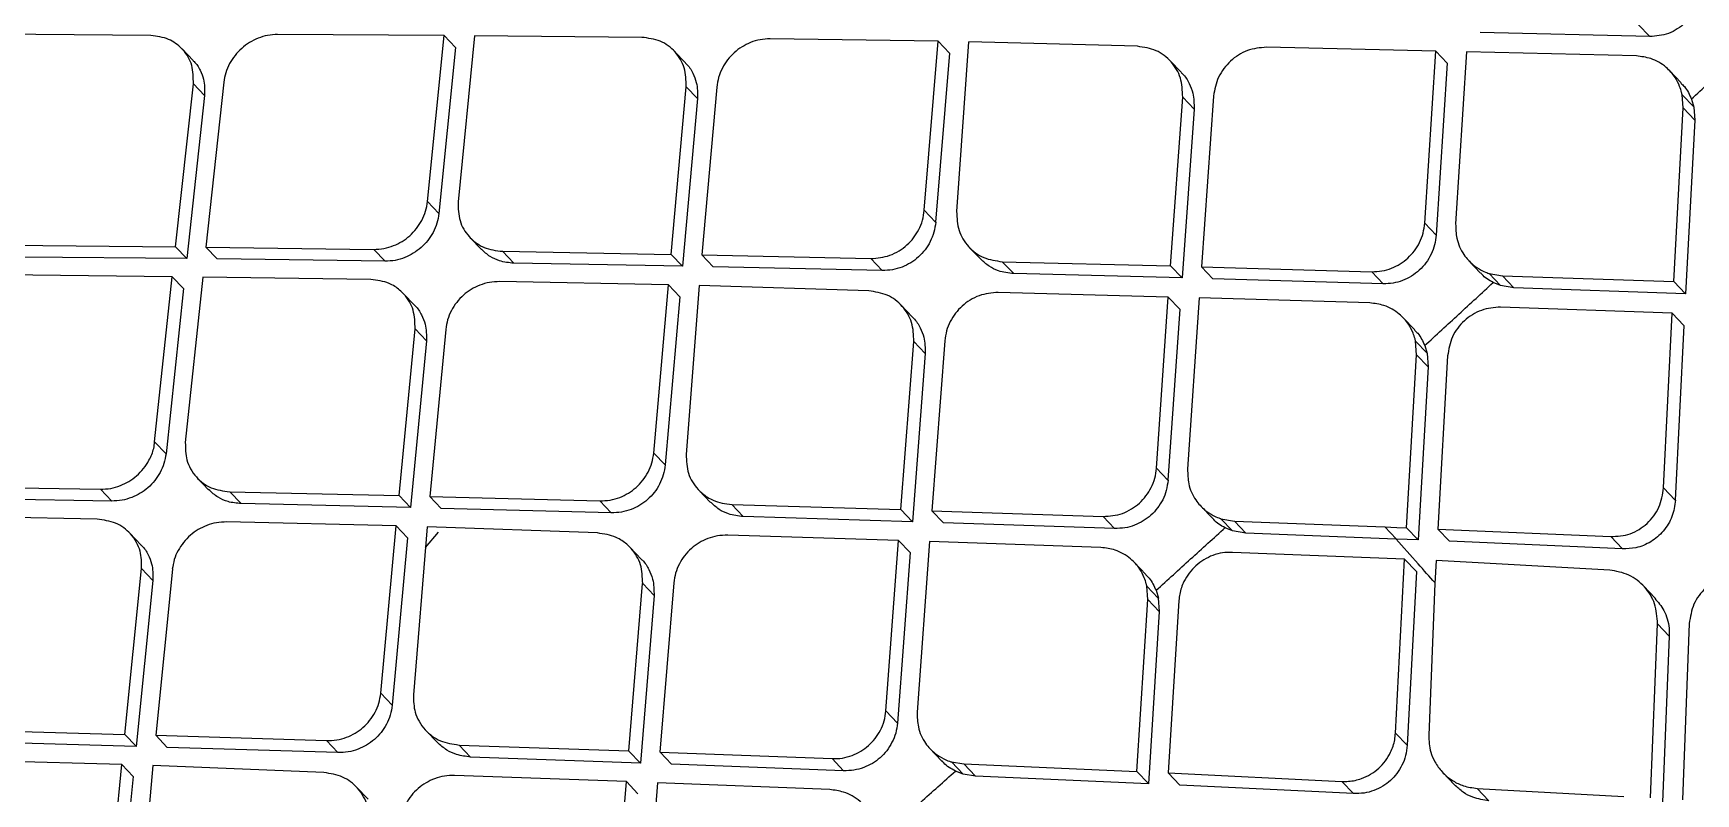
# Model space of a CAD drawing. Extents: x 832 to 912, y 781 to 934.
# Drawn here: x 898.583 to 900.216, y 808.6 to 809.347 of the extents above; entities that cross this region are included whole.
import ezdxf

# ---------------------------------------------------------------- set-up
doc = ezdxf.new("R2010")
doc.units = 0
doc.header["$MEASUREMENT"] = 0
doc.layers.add('1', color=4, linetype='Continuous')

# ---------------------------------------------------------------- blocks, each defined once
blk = doc.blocks.new('2026 SOVEREIGN HL')
at = {"layer": '1', "color": 3, "linetype": 'Continuous', "lineweight": 25}
for p, q in [((66.9692, 12.2501), (66.806, 12.2517)), ((67.2576, 12.2502), (67.0939, 12.2512)), ((67.2412, 12.0872), (67.2576, 12.2502)), ((67.2687, 12.2386), (67.2576, 12.2502)), ((67.2874, 12.25), (67.2711, 12.0868)), ((67.4517, 12.2484), (67.2874, 12.25)), ((68.4417, 12.2491), (68.2751, 12.2531)), ((68.4417, 12.2491), (68.4304, 12.261)), ((67.011, 12.2256), (67, 12.2371)), ((67.2687, 12.2386), (67.2523, 12.0755)), ((67.4946, 12.2233), (67.4834, 12.2349)), ((67.7427, 12.2445), (67.5777, 12.2469)), ((67.7291, 12.0786), (67.7427, 12.2445)), ((67.7539, 12.2328), (67.7403, 12.0668)), ((67.7427, 12.2445), (67.7539, 12.2328)), ((67.7727, 12.2441), (67.7609, 12.0774)), ((67.9386, 12.2396), (67.7728, 12.2441)), ((68.2315, 12.235), (68.0653, 12.2387)), ((68.2207, 12.0661), (68.2315, 12.235)), ((68.2315, 12.235), (68.2428, 12.2232)), ((68.2618, 12.2343), (68.2511, 12.0652)), ((68.4286, 12.2301), (68.2618, 12.2343)), ((67.9817, 12.2138), (67.9704, 12.2256)), ((68.2428, 12.2232), (68.2321, 12.0543)), ((66.9935, 12.0427), (67.0111, 12.2029)), ((67.0111, 12.2029), (67.0221, 12.1913)), ((67.041, 12.2043), (67.0234, 12.0424)), ((67.4804, 12.0353), (67.4953, 12.1999)), ((67.4953, 12.1999), (67.5064, 12.1882)), ((67.5252, 12.1995), (67.5105, 12.0347)), ((68.4727, 12.2038), (68.4613, 12.2157)), ((67.0221, 12.1913), (67.0046, 12.0311)), ((67.5064, 12.1882), (67.4916, 12.0236)), ((67.971, 12.0239), (67.983, 12.1898)), ((67.983, 12.1898), (67.9942, 12.178)), ((68.0133, 12.1908), (68.0013, 12.0231)), ((68.4745, 12.1792), (68.4736, 12.192)), ((68.4736, 12.192), (68.485, 12.1801)), ((68.4827, 12.1877), (68.485, 12.1799)), ((67.9942, 12.178), (67.9823, 12.0121)), ((68.4653, 12.0086), (68.4745, 12.1792)), ((68.4745, 12.1792), (68.4859, 12.1672)), ((68.4859, 12.1672), (68.4768, 11.9966)), ((68.485, 12.1799), (68.4859, 12.1672)), ((67.2412, 12.0872), (67.2523, 12.0755)), ((67.7291, 12.0786), (67.7403, 12.0668)), ((68.2207, 12.0661), (68.232, 12.0543)), ((66.8308, 12.0443), (66.9935, 12.0427)), ((66.9935, 12.0427), (67.0046, 12.0311)), ((67.0234, 12.0424), (67.1883, 12.0402)), ((67.0234, 12.0424), (67.0345, 12.0308)), ((67.1883, 12.0402), (67.1994, 12.0286)), ((67.2828, 12.0519), (67.294, 12.0402)), ((67.3147, 12.0383), (67.4804, 12.0353)), ((67.3259, 12.0266), (67.3147, 12.0383)), ((67.7733, 12.0422), (67.7846, 12.0305)), ((67.0046, 12.0311), (66.8419, 12.0327)), ((67.1994, 12.0286), (67.0345, 12.0308)), ((67.4916, 12.0236), (67.3259, 12.0266)), ((67.4804, 12.0353), (67.4916, 12.0236)), ((67.5105, 12.0347), (67.6767, 12.0312)), ((67.5105, 12.0347), (67.5217, 12.023)), ((67.6879, 12.0194), (67.5217, 12.023)), ((67.6767, 12.0312), (67.6879, 12.0194)), ((67.8057, 12.0281), (67.971, 12.0239)), ((67.8057, 12.0281), (67.817, 12.0164)), ((67.9823, 12.0121), (67.971, 12.0239)), ((68.0013, 12.0231), (68.1687, 12.0183)), ((68.0013, 12.0231), (68.0126, 12.0112)), ((68.2642, 12.0289), (68.2756, 12.017)), ((66.9904, 12.0133), (66.8259, 12.0151)), ((66.9731, 11.8512), (66.9904, 12.0133)), ((66.9904, 12.0133), (67.0015, 12.0017)), ((67.0203, 12.013), (67.0032, 11.8506)), ((67.1853, 12.0106), (67.0203, 12.013)), ((67.4777, 12.0053), (67.3119, 12.0085)), ((67.4633, 11.8402), (67.4777, 12.0053)), ((67.4889, 11.9936), (67.4777, 12.0053)), ((67.5079, 12.0047), (67.4952, 11.8389)), ((67.6745, 11.9994), (67.5079, 12.0047)), ((67.9823, 12.0121), (67.817, 12.0164)), ((68.18, 12.0064), (68.0126, 12.0112)), ((68.1687, 12.0183), (68.18, 12.0064)), ((68.284, 12.0166), (68.2971, 12.0143)), ((68.284, 12.0166), (68.2953, 12.0047)), ((68.2953, 12.0046), (68.288, 12.0077)), ((68.3084, 12.0024), (68.2953, 12.0047)), ((68.2971, 12.0143), (68.4653, 12.0086)), ((68.2971, 12.0143), (68.3084, 12.0024)), ((68.4653, 12.0086), (68.4768, 11.9966)), ((67.0015, 12.0017), (66.9843, 11.8395)), ((67.2283, 11.9854), (67.2172, 11.997)), ((67.4889, 11.9936), (67.4746, 11.8285)), ((67.9688, 11.9934), (67.8018, 11.9979)), ((67.9572, 11.8254), (67.9688, 11.9934)), ((67.9688, 11.9934), (67.9801, 11.9816)), ((67.9992, 11.9926), (67.9878, 11.8243)), ((68.1668, 11.9876), (67.9992, 11.9926)), ((68.4768, 11.9966), (68.3084, 12.0024)), ((67.7177, 11.9736), (67.7064, 11.9853)), ((67.9801, 11.9816), (67.9685, 11.8135)), ((68.2109, 11.9611), (68.1996, 11.973)), ((68.4638, 11.9775), (68.2953, 11.9835)), ((68.4554, 11.806), (68.4638, 11.9775)), ((68.4752, 11.9655), (68.4638, 11.9775)), ((67.2132, 11.7984), (67.2289, 11.9621)), ((67.2289, 11.9621), (67.2401, 11.9505)), ((67.259, 11.9616), (67.2435, 11.7976)), ((68.4752, 11.9655), (68.4669, 11.794)), ((67.2401, 11.9505), (67.2244, 11.7866)), ((67.7061, 11.7846), (67.7189, 11.9497)), ((67.7189, 11.9497), (67.7301, 11.9379)), ((67.7493, 11.9505), (67.7366, 11.7836)), ((68.2127, 11.9366), (68.2117, 11.9501)), ((68.2117, 11.9501), (68.223, 11.9383)), ((68.2207, 11.9458), (68.2231, 11.9381)), ((67.7301, 11.9379), (67.7174, 11.7727)), ((68.2027, 11.7668), (68.2127, 11.9366)), ((68.2127, 11.9366), (68.2241, 11.9247)), ((68.2241, 11.9247), (68.2142, 11.7549)), ((68.2231, 11.9381), (68.2241, 11.9247)), ((68.2432, 11.9356), (68.2335, 11.7656)), ((66.9731, 11.8512), (66.9843, 11.8395)), ((67.4633, 11.8402), (67.4745, 11.8285)), ((67.9572, 11.8254), (67.9685, 11.8135)), ((66.7542, 11.8076), (66.9198, 11.8047)), ((67.0148, 11.8158), (67.026, 11.8042)), ((66.9309, 11.7931), (66.7653, 11.796)), ((66.9198, 11.8047), (66.9309, 11.7931)), ((67.0468, 11.8021), (67.2132, 11.7984)), ((67.058, 11.7905), (67.0468, 11.8021)), ((67.2132, 11.7984), (67.2244, 11.7867)), ((67.2435, 11.7976), (67.2547, 11.7859)), ((67.2435, 11.7976), (67.4104, 11.7933)), ((67.4104, 11.7933), (67.4216, 11.7815)), ((67.5076, 11.8038), (67.5188, 11.7921)), ((68.4554, 11.806), (68.4669, 11.794)), ((66.9167, 11.7752), (66.7509, 11.7784)), ((67.2244, 11.7866), (67.058, 11.7905)), ((67.4216, 11.7815), (67.2547, 11.7859)), ((67.54, 11.7896), (67.7061, 11.7846)), ((67.54, 11.7896), (67.5513, 11.7778)), ((67.7174, 11.7727), (67.5513, 11.7778)), ((67.7174, 11.7728), (67.7061, 11.7846)), ((67.7366, 11.7836), (67.9048, 11.778)), ((67.7366, 11.7836), (67.7479, 11.7718)), ((67.9161, 11.7661), (67.9048, 11.778)), ((68.0008, 11.7881), (68.0121, 11.7762)), ((68.0205, 11.7757), (68.0337, 11.7734)), ((68.0319, 11.7638), (68.0205, 11.7757)), ((66.9597, 11.7499), (66.9486, 11.7616)), ((67.2104, 11.7686), (67.0438, 11.7725)), ((67.1952, 11.6043), (67.2104, 11.7686)), ((67.2104, 11.7686), (67.2216, 11.7568)), ((67.2407, 11.7678), (67.2273, 11.6028)), ((67.2391, 11.7476), (67.2518, 11.7625)), ((67.4081, 11.7617), (67.2407, 11.7678)), ((67.7038, 11.7542), (67.536, 11.7595)), ((67.9161, 11.7661), (67.7479, 11.7718)), ((68.0319, 11.7638), (68.0247, 11.7668)), ((68.0451, 11.7615), (68.0319, 11.7638)), ((68.0337, 11.7734), (68.0451, 11.7615)), ((68.0337, 11.7734), (68.1814, 11.7677)), ((68.1925, 11.7557), (68.0451, 11.7615)), ((68.1814, 11.7677), (68.1928, 11.7558)), ((68.2027, 11.7668), (68.2142, 11.7549)), ((68.2335, 11.7656), (68.4034, 11.7581)), ((68.2335, 11.7656), (68.245, 11.7536)), ((67.2216, 11.7568), (67.2064, 11.5925)), ((67.4514, 11.7357), (67.4401, 11.7475)), ((67.6914, 11.587), (67.7038, 11.7542)), ((67.7151, 11.7424), (67.7027, 11.5751)), ((67.7038, 11.7542), (67.7151, 11.7424)), ((67.7343, 11.7532), (67.7221, 11.5858)), ((67.9027, 11.7474), (67.7343, 11.7532)), ((68.201, 11.7359), (68.0318, 11.7427)), ((68.2142, 11.7549), (68.1927, 11.7557)), ((68.4149, 11.7461), (68.245, 11.7536)), ((68.4034, 11.7581), (68.4149, 11.7461)), ((66.9437, 11.5639), (66.9602, 11.7268)), ((66.9602, 11.7268), (66.9714, 11.7151)), ((66.9905, 11.7261), (66.9741, 11.563)), ((67.9469, 11.7209), (67.9356, 11.7328)), ((68.1919, 11.5652), (68.201, 11.7359)), ((68.201, 11.7359), (68.2125, 11.7239)), ((68.2318, 11.7346), (68.2308, 11.712)), ((68.4024, 11.7253), (68.2318, 11.7346)), ((66.9714, 11.7151), (66.9549, 11.5521)), ((67.4389, 11.5477), (67.4524, 11.712)), ((67.4525, 11.712), (67.4637, 11.7002)), ((67.483, 11.7126), (67.4695, 11.5465)), ((67.9486, 11.6965), (67.9477, 11.7096)), ((67.9477, 11.7096), (67.959, 11.6977)), ((68.2125, 11.7239), (68.2034, 11.5532)), ((68.2308, 11.712), (68.2246, 11.5631)), ((68.447, 11.6978), (68.4355, 11.7099)), ((67.4637, 11.7002), (67.4502, 11.5358)), ((67.9378, 11.5275), (67.9486, 11.6965)), ((67.9486, 11.6965), (67.96, 11.6846)), ((67.9568, 11.7054), (67.9591, 11.6977)), ((67.959, 11.6977), (67.96, 11.6846)), ((67.9793, 11.6953), (67.9688, 11.5261)), ((67.96, 11.6846), (67.9493, 11.5155)), ((68.4425, 11.5015), (68.4495, 11.6726)), ((68.4495, 11.6726), (68.461, 11.6605)), ((68.4806, 11.6727), (68.4738, 11.4996)), ((68.461, 11.6605), (68.4541, 11.4893)), ((67.1952, 11.6043), (67.2064, 11.5925)), ((67.6914, 11.587), (67.7027, 11.5751)), ((66.7766, 11.5684), (66.9437, 11.5639)), ((66.9437, 11.5639), (66.9549, 11.5522)), ((66.9741, 11.563), (67.1418, 11.5578)), ((66.9741, 11.563), (66.9853, 11.5512)), ((67.2395, 11.5678), (67.2508, 11.556)), ((68.1919, 11.5652), (68.2034, 11.5532)), ((66.9549, 11.5521), (66.7877, 11.5568)), ((67.1531, 11.5461), (66.9853, 11.5512)), ((67.1418, 11.5578), (67.153, 11.5461)), ((67.2721, 11.5535), (67.4389, 11.5477)), ((67.2721, 11.5535), (67.2833, 11.5417)), ((67.4389, 11.5476), (67.4502, 11.5358)), ((67.4696, 11.5465), (67.4808, 11.5347)), ((67.4696, 11.5465), (67.6385, 11.5401)), ((67.735, 11.5497), (67.7464, 11.5377)), ((66.9408, 11.5342), (66.7734, 11.539)), ((66.9248, 11.3708), (66.9408, 11.5342)), ((66.9408, 11.5342), (66.952, 11.5225)), ((66.9712, 11.5333), (66.957, 11.3691)), ((67.1394, 11.5264), (66.9712, 11.5333)), ((67.4502, 11.5358), (67.2833, 11.5417)), ((67.6498, 11.5282), (67.4808, 11.5347)), ((67.6385, 11.5401), (67.6498, 11.5282)), ((67.7559, 11.5369), (67.7681, 11.5349)), ((67.7559, 11.5369), (67.7672, 11.525)), ((67.7681, 11.5349), (67.9379, 11.5275)), ((67.7681, 11.5349), (67.7794, 11.523)), ((66.952, 11.5225), (66.936, 11.359)), ((67.4365, 11.5175), (67.2678, 11.5236)), ((67.4233, 11.351), (67.4365, 11.5175)), ((67.4365, 11.5175), (67.4478, 11.5056)), ((67.4671, 11.5163), (67.4542, 11.3497)), ((67.6363, 11.5097), (67.4671, 11.5163)), ((67.7672, 11.525), (67.7598, 11.5279)), ((67.7794, 11.523), (67.7672, 11.525)), ((67.9493, 11.5155), (67.7794, 11.523)), ((67.9378, 11.5275), (67.9493, 11.5156)), ((67.9688, 11.5261), (68.1394, 11.5178)), ((67.9688, 11.5261), (67.9802, 11.5141)), ((68.1509, 11.5058), (67.9802, 11.5141)), ((68.1509, 11.5058), (68.1394, 11.5178)), ((68.2384, 11.5265), (68.25, 11.5144)), ((67.1827, 11.5003), (67.1715, 11.5121)), ((68.2722, 11.5109), (68.2837, 11.4988)), ((68.2722, 11.5109), (68.4164, 11.5029))]:
    blk.add_line(p, q, dxfattribs=at)
at = {"layer": '1', "color": 3, "linetype": 'Continuous', "lineweight": 25, "flags": 128}
blk.add_lwpolyline([(68.1814, 11.7677), (68.1934, 11.7672), (68.2027, 11.7668)], dxfattribs=at)
at = {"layer": '1', "color": 3, "linetype": 'Continuous', "lineweight": 25}
for points, knots in [([(59.6972, 11.8096), (59.659, 11.874), (59.5847, 11.9995), (59.4664, 12.1968), (59.3447, 12.3975), (59.2169, 12.6053), (59.0824, 12.8201), (58.9652, 13.0043), (58.8705, 13.1519), (58.7998, 13.2615), (58.7407, 13.3529), (58.6923, 13.4279), (58.658, 13.4812), (58.625, 13.5325), (58.5908, 13.5859), (58.5504, 13.6491), (58.5075, 13.7169), (58.4666, 13.7822), (58.426, 13.8478), (58.3844, 13.9164), (58.3416, 13.9883), (58.3035, 14.0541), (58.2697, 14.1138), (58.2349, 14.1774), (58.1989, 14.2464), (58.1602, 14.3256), (58.1227, 14.4081), (58.0877, 14.494), (58.0522, 14.5935), (58.019, 14.7094), (57.9927, 14.8485), (57.9811, 15.0002), (57.9896, 15.1638), (58.0203, 15.3369), (58.0765, 15.5181), (58.1576, 15.7049), (58.2541, 15.8811), (58.3581, 16.0431), (58.4611, 16.1882), (58.5685, 16.3279), (58.6769, 16.4609), (58.858, 16.6733), (59.1157, 16.9561), (59.447, 17.3049), (59.7682, 17.6376), (60.083, 17.9601), (60.3956, 18.2778), (60.755, 18.6402), (61.1619, 19.0473), (61.6114, 19.493), (62.0521, 19.9256), (62.3975, 20.2611), (62.6524, 20.5062), (62.8191, 20.6655), (62.985, 20.8226), (63.1495, 20.9762), (63.3078, 21.1217), (63.4585, 21.2564), (63.6059, 21.3837), (63.7601, 21.5114), (63.9295, 21.6426), (64.1118, 21.7707), (64.2919, 21.8812), (64.4637, 21.9692), (64.6072, 22.0291), (64.7328, 22.0696), (64.839, 22.0959), (64.957, 22.116), (65.0871, 22.1257), (65.2235, 22.1209), (65.3509, 22.1032), (65.471, 22.0757), (65.5879, 22.0398), (65.7011, 21.9965), (65.8103, 21.9479), (65.9152, 21.8968), (66.016, 21.8439), (66.1148, 21.7889), (66.2128, 21.7319), (66.3118, 21.6723), (66.4144, 21.6092), (66.5231, 21.5409), (66.6294, 21.4732), (66.7319, 21.4073), (66.8298, 21.344), (66.9424, 21.2708), (67.0636, 21.192), (67.1939, 21.1077), (67.3227, 21.0253), (67.4078, 20.9715), (67.4507, 20.9445)], [0, 0, 0, 0, 0.027301, 0.053121, 0.078194, 0.103378, 0.128253, 0.15259, 0.164549, 0.175804, 0.187213, 0.19287, 0.198697, 0.203314, 0.20821, 0.214519, 0.221846, 0.227826, 0.233127, 0.240318, 0.246837, 0.252707, 0.257948, 0.26258, 0.269212, 0.275503, 0.282195, 0.289138, 0.295571, 0.304703, 0.314219, 0.324025, 0.333938, 0.34391, 0.353958, 0.36415, 0.374482, 0.382686, 0.390778, 0.398559, 0.40615, 0.413378, 0.435014, 0.455518, 0.475001, 0.494018, 0.51285, 0.531597, 0.55875, 0.585774, 0.611811, 0.637107, 0.647001, 0.656901, 0.666552, 0.67625, 0.685784, 0.694239, 0.702403, 0.711142, 0.720502, 0.73086, 0.741309, 0.749946, 0.758844, 0.764824, 0.770839, 0.776825, 0.7853, 0.794212, 0.802559, 0.810658, 0.819347, 0.828207, 0.836704, 0.845565, 0.854235, 0.862519, 0.871572, 0.880723, 0.88994, 0.900577, 0.912161, 0.921393, 0.931563, 0.942271, 0.95674, 0.970472, 0.985143, 1, 1, 1, 1]), ([(60.2822, 11.5275), (60.2534, 11.5736), (60.1981, 11.6621), (60.1128, 11.7968), (60.0317, 11.9243), (59.9635, 12.0307), (59.906, 12.1204), (59.8693, 12.1777), (59.8427, 12.2191), (59.828, 12.2418), (59.813, 12.2651), (59.7976, 12.2891), (59.7817, 12.3138), (59.7545, 12.356), (59.7181, 12.4126), (59.6745, 12.4802), (59.6371, 12.5381), (59.6064, 12.5858), (59.5812, 12.6248), (59.553, 12.6684), (59.5197, 12.72), (59.4807, 12.7805), (59.4433, 12.8384), (59.4077, 12.8936), (59.3703, 12.9516), (59.3297, 13.0146), (59.286, 13.0824), (59.2511, 13.1366), (59.2257, 13.1762), (59.2086, 13.2027), (59.1908, 13.2305), (59.1721, 13.2596), (59.1534, 13.2889), (59.1308, 13.3241), (59.1029, 13.3679), (59.0673, 13.4239), (59.0264, 13.4888), (58.98, 13.563), (58.932, 13.6406), (58.8888, 13.7117), (58.8521, 13.7731), (58.8232, 13.8221), (58.7935, 13.8732), (58.7606, 13.9311), (58.7261, 13.9933), (58.6891, 14.0624), (58.6528, 14.1334), (58.613, 14.2169), (58.5756, 14.3029), (58.5419, 14.3902), (58.5135, 14.4768), (58.4895, 14.5673), (58.4706, 14.6664), (58.4596, 14.7757), (58.4592, 14.8893), (58.4693, 15.0006), (58.488, 15.1079), (58.5139, 15.2137), (58.5473, 15.3209), (58.5892, 15.4317), (58.6384, 15.5444), (58.6917, 15.6526), (58.747, 15.7549), (58.8016, 15.8493), (58.8608, 15.9456), (58.9237, 16.0423), (58.9948, 16.1467), (59.0628, 16.242), (59.1331, 16.3373), (59.2059, 16.4331), (59.2967, 16.5491), (59.3964, 16.6729), (59.4963, 16.794), (59.5922, 16.9081), (59.6906, 17.0233), (59.8192, 17.1719), (59.9714, 17.3446), (60.1451, 17.5382), (60.3676, 17.7818), (60.6505, 18.0844), (60.9907, 18.4381), (61.3079, 18.7587), (61.5992, 19.046), (61.8645, 19.3022), (62.1341, 19.5569), (62.4085, 19.8105), (62.6456, 20.0246), (62.8371, 20.1941), (62.9882, 20.326), (63.1429, 20.4588), (63.2699, 20.5658), (63.3597, 20.6401), (63.4137, 20.6843), (63.4613, 20.7229), (63.5044, 20.7576), (63.5403, 20.7862), (63.5765, 20.8148), (63.6126, 20.8432), (63.6529, 20.8745), (63.6975, 20.9088), (63.7463, 20.9459), (63.8129, 20.9958), (63.9062, 21.0639), (64.0165, 21.1411), (64.1345, 21.2195), (64.2454, 21.2889), (64.3588, 21.355), (64.4896, 21.4254), (64.6404, 21.4972), (64.7801, 21.5514), (64.8884, 21.5857), (64.9667, 21.6066), (65.0451, 21.6236), (65.1468, 21.6401), (65.2696, 21.6489), (65.4079, 21.6425), (65.5342, 21.6221), (65.6419, 21.594), (65.735, 21.5631), (65.817, 21.5313), (65.8782, 21.5047), (65.9178, 21.4865), (65.9395, 21.4763), (65.9614, 21.4658), (65.9836, 21.4549), (66.0061, 21.4436), (66.0288, 21.432), (66.0517, 21.4201), (66.0744, 21.4081), (66.1263, 21.3803), (66.2137, 21.3316), (66.3258, 21.2662), (66.423, 21.2074), (66.5197, 21.1476), (66.6203, 21.0843), (66.7269, 21.016), (66.8232, 20.954), (66.9191, 20.892), (67.022, 20.8252), (67.1256, 20.7578), (67.2384, 20.6843), (67.3211, 20.6304), (67.3781, 20.5932), (67.3971, 20.5808), (67.4163, 20.5683), (67.4357, 20.5556), (67.4554, 20.5428), (67.479, 20.5274), (67.51, 20.5071), (67.552, 20.4798), (67.6045, 20.4455), (67.6673, 20.4046), (67.7366, 20.3595), (67.8045, 20.3152), (67.8813, 20.2653), (67.9624, 20.2126), (68.0492, 20.1564), (68.1396, 20.0978), (68.2398, 20.0331), (68.3535, 19.96), (68.4724, 19.884), (68.5504, 19.8347), (68.5908, 19.8092)], [0, 0, 0, 0, 0.017972, 0.034499, 0.049575, 0.06319, 0.070996, 0.079624, 0.082019, 0.084471, 0.086979, 0.089543, 0.092164, 0.094841, 0.102955, 0.109932, 0.115772, 0.120716, 0.124387, 0.127538, 0.133778, 0.139714, 0.145344, 0.150669, 0.155689, 0.162001, 0.16859, 0.17481, 0.177146, 0.179591, 0.182145, 0.184806, 0.187576, 0.190153, 0.194417, 0.199436, 0.205212, 0.211744, 0.219033, 0.225469, 0.230066, 0.23466, 0.237846, 0.242849, 0.248995, 0.253037, 0.259479, 0.265792, 0.272345, 0.278856, 0.284859, 0.290589, 0.297246, 0.304138, 0.310732, 0.317019, 0.32249, 0.327618, 0.333058, 0.338198, 0.343467, 0.348861, 0.353175, 0.357536, 0.361802, 0.366387, 0.370823, 0.376203, 0.379608, 0.384116, 0.389631, 0.395968, 0.401699, 0.406932, 0.412347, 0.418331, 0.42846, 0.437511, 0.446713, 0.464408, 0.482566, 0.500008, 0.513359, 0.526975, 0.54006, 0.553658, 0.567627, 0.574883, 0.58159, 0.589561, 0.597226, 0.599827, 0.602393, 0.604924, 0.606589, 0.608507, 0.610009, 0.611705, 0.613595, 0.61568, 0.617957, 0.620428, 0.624993, 0.630932, 0.635664, 0.64122, 0.646118, 0.651188, 0.659172, 0.666996, 0.671004, 0.674999, 0.678716, 0.683038, 0.691089, 0.699127, 0.707662, 0.71519, 0.720935, 0.727322, 0.73309, 0.734714, 0.736379, 0.738075, 0.739801, 0.741557, 0.743344, 0.745161, 0.747008, 0.748766, 0.757622, 0.768385, 0.776841, 0.782481, 0.793472, 0.803343, 0.811058, 0.819636, 0.829702, 0.839768, 0.848941, 0.862063, 0.863906, 0.865778, 0.867678, 0.869607, 0.871565, 0.873552, 0.876686, 0.880926, 0.886273, 0.892726, 0.900286, 0.907939, 0.914262, 0.924949, 0.934463, 0.943201, 0.955746, 0.969398, 0.98415, 1, 1, 1, 1]), ([(60.4182, 11.6464), (60.4164, 11.6492), (60.4095, 11.6601), (60.3941, 11.6839), (60.3609, 11.7354), (60.3089, 11.8152), (60.2476, 11.908), (60.1883, 11.997), (60.1342, 12.0778), (60.0755, 12.1651), (60.0148, 12.2548), (59.9554, 12.3426), (59.9086, 12.4116), (59.8677, 12.4721), (59.8322, 12.5246), (59.7937, 12.5817), (59.7593, 12.6328), (59.7291, 12.6778), (59.7032, 12.7165), (59.6795, 12.7521), (59.653, 12.7919), (59.6222, 12.8383), (59.5879, 12.8903), (59.5536, 12.9427), (59.4975, 13.0287), (59.4196, 13.1497), (59.3273, 13.2965), (59.2291, 13.4562), (59.1308, 13.6214), (59.0261, 13.8068), (58.9321, 13.985), (58.8612, 14.1303), (58.8134, 14.2396), (58.7838, 14.3127), (58.7627, 14.3698), (58.7485, 14.411), (58.739, 14.4399), (58.7288, 14.4725), (58.7192, 14.5057), (58.7111, 14.5359), (58.7049, 14.5612), (58.7008, 14.5785), (58.6973, 14.5946), (58.6928, 14.6157), (58.6838, 14.6636), (58.6734, 14.7377), (58.668, 14.8269), (58.6695, 14.9136), (58.6763, 14.9938), (58.6873, 15.0639), (58.6993, 15.1207), (58.7091, 15.1614), (58.7197, 15.2003), (58.7314, 15.2392), (58.7445, 15.2793), (58.7593, 15.3208), (58.7727, 15.3555), (58.7854, 15.387), (58.8002, 15.4218), (58.8218, 15.47), (58.8479, 15.5239), (58.8743, 15.5753), (58.8983, 15.6199), (58.9271, 15.6716), (58.9682, 15.7417), (59.0211, 15.8267), (59.083, 15.9206), (59.1457, 16.0114), (59.2113, 16.1024), (59.2751, 16.1881), (59.3491, 16.2848), (59.4399, 16.4002), (59.5345, 16.5172), (59.6307, 16.6335), (59.7305, 16.7521), (59.8324, 16.8711), (59.9388, 16.9937), (60.0509, 17.1215), (60.1955, 17.284), (60.3454, 17.4498), (60.5366, 17.6584), (60.764, 17.902), (61.0311, 18.1812), (61.218, 18.3723), (61.3188, 18.4742), (61.3461, 18.5017), (61.3733, 18.5291), (61.4005, 18.5564), (61.4275, 18.5835), (61.4545, 18.6105), (61.5295, 18.6853), (61.6429, 18.7976), (61.7853, 18.9368), (61.8979, 19.0458), (61.9776, 19.1223), (62.028, 19.1705), (62.0594, 19.2003), (62.0972, 19.2362), (62.1612, 19.2969), (62.2592, 19.3891), (62.366, 19.4887), (62.4662, 19.5812), (62.5497, 19.6578), (62.6257, 19.7271), (62.6993, 19.7937), (62.8125, 19.8955), (62.9623, 20.0285), (63.1457, 20.1886), (63.3222, 20.3401), (63.4933, 20.4837), (63.671, 20.629), (63.7993, 20.7304), (63.8838, 20.795), (63.9129, 20.8171), (63.9434, 20.84), (63.9752, 20.8636), (64.0169, 20.8943), (64.0632, 20.9277), (64.1087, 20.9599), (64.1431, 20.9839), (64.1787, 21.0083), (64.2204, 21.0364), (64.2695, 21.0687), (64.3186, 21.1), (64.3677, 21.1304), (64.4167, 21.1597), (64.4682, 21.1893), (64.5342, 21.2256), (64.608, 21.2635), (64.6875, 21.3006), (64.7535, 21.3285), (64.8121, 21.3508), (64.8658, 21.3694), (64.9172, 21.3851), (64.966, 21.3982), (65.0087, 21.4083), (65.0489, 21.4165), (65.0937, 21.4242), (65.1398, 21.4304), (65.1879, 21.4348), (65.2331, 21.4371), (65.2762, 21.4376), (65.3172, 21.4365), (65.3645, 21.4337), (65.4155, 21.4285), (65.4705, 21.4202), (65.5091, 21.4128), (65.539, 21.4063), (65.5692, 21.3994), (65.6157, 21.3873), (65.6706, 21.3709), (65.726, 21.3525), (65.7736, 21.3353), (65.8161, 21.3189), (65.8522, 21.3044), (65.8844, 21.2909), (65.9129, 21.2786), (65.9378, 21.2676), (65.9543, 21.2601), (65.9709, 21.2525), (66.0265, 21.2267), (66.1258, 21.1777), (66.249, 21.1128), (66.3683, 21.047), (66.4794, 20.9835), (66.5882, 20.9192), (66.6912, 20.8567), (66.7794, 20.8021), (66.8572, 20.7532), (66.9215, 20.7124), (66.9879, 20.6698), (67.0599, 20.6231), (67.1239, 20.5813), (67.1766, 20.5466), (67.2137, 20.522), (67.2474, 20.4996), (67.2779, 20.4793), (67.3051, 20.4611), (67.3291, 20.445), (67.348, 20.4323), (67.3656, 20.4205), (67.3886, 20.405), (67.4244, 20.3808), (67.4745, 20.3469), (67.5371, 20.3044), (67.604, 20.2588), (67.6621, 20.2191), (67.7062, 20.1889), (67.7412, 20.165), (67.7768, 20.1406), (67.8154, 20.1142), (67.8569, 20.0859), (67.9012, 20.0556), (67.947, 20.0243), (67.993, 19.9929), (68.0381, 19.9623), (68.0823, 19.9324), (68.1254, 19.9032), (68.1676, 19.8747), (68.2137, 19.8438), (68.2695, 19.8065), (68.3306, 19.7659), (68.3885, 19.7278), (68.4341, 19.698), (68.4602, 19.681), (68.4714, 19.6738)], [0, 0, 0, 0, 0.001104, 0.004334, 0.009452, 0.021283, 0.034948, 0.04399, 0.053559, 0.063656, 0.074351, 0.084158, 0.092992, 0.097067, 0.103823, 0.109893, 0.115275, 0.119969, 0.123976, 0.127297, 0.130972, 0.136221, 0.141469, 0.146716, 0.151963, 0.167099, 0.18221, 0.194073, 0.212028, 0.227648, 0.243582, 0.258158, 0.264064, 0.270062, 0.275458, 0.277255, 0.279419, 0.281949, 0.284513, 0.286691, 0.288484, 0.289893, 0.290355, 0.291848, 0.294297, 0.300171, 0.306592, 0.311145, 0.315784, 0.320454, 0.322803, 0.32496, 0.326929, 0.328894, 0.33099, 0.333082, 0.335172, 0.336205, 0.337765, 0.340333, 0.343295, 0.345648, 0.3478, 0.349751, 0.353108, 0.357916, 0.36198, 0.366657, 0.371035, 0.375197, 0.379142, 0.385198, 0.392169, 0.396446, 0.402495, 0.409883, 0.414309, 0.42097, 0.429196, 0.438991, 0.446291, 0.461212, 0.476637, 0.489885, 0.491347, 0.492803, 0.494253, 0.495699, 0.497139, 0.498574, 0.500003, 0.509077, 0.516559, 0.522451, 0.526755, 0.529023, 0.530314, 0.531642, 0.534905, 0.540273, 0.546825, 0.55141, 0.555681, 0.559639, 0.563052, 0.566913, 0.576885, 0.585774, 0.594565, 0.60338, 0.611293, 0.620887, 0.622241, 0.623657, 0.625137, 0.626679, 0.628283, 0.631197, 0.633393, 0.634874, 0.636168, 0.638527, 0.640885, 0.643239, 0.645591, 0.64794, 0.650286, 0.653007, 0.657465, 0.66098, 0.664643, 0.667213, 0.669761, 0.672796, 0.675143, 0.677409, 0.679594, 0.681653, 0.684768, 0.687344, 0.68993, 0.69273, 0.695122, 0.6975, 0.70165, 0.705003, 0.708506, 0.709563, 0.711249, 0.714863, 0.719531, 0.723351, 0.727334, 0.730442, 0.733278, 0.735842, 0.738132, 0.740147, 0.741886, 0.742161, 0.744227, 0.755572, 0.767132, 0.776013, 0.787022, 0.796936, 0.805751, 0.815616, 0.821764, 0.827928, 0.834109, 0.841056, 0.849038, 0.853076, 0.856798, 0.860203, 0.863291, 0.866062, 0.868516, 0.870654, 0.871891, 0.873927, 0.877792, 0.883023, 0.889622, 0.89759, 0.904425, 0.908448, 0.91202, 0.915953, 0.920247, 0.924904, 0.929921, 0.935301, 0.94063, 0.945903, 0.951118, 0.956274, 0.961373, 0.966414, 0.973172, 0.982115, 0.989566, 0.995527, 1, 1, 1, 1]), ([(69.641, 17.6616), (69.4833, 17.5178), (69.1657, 17.2279), (68.7018, 16.8035), (68.2618, 16.4006), (67.8608, 16.0334), (67.4617, 15.6678), (67.0552, 15.2956), (66.6322, 14.9086), (66.2807, 14.5874), (65.9979, 14.3293), (65.7814, 14.1317), (65.5638, 13.9332), (65.334, 13.7237), (65.0805, 13.4927), (64.7963, 13.2339), (64.4693, 12.9363), (64.0973, 12.5978), (63.6781, 12.2164), (63.2219, 11.801), (62.7439, 11.3655), (62.4182, 11.0681), (62.2568, 10.9207)], [0, 0, 0, 0, 0.064054, 0.129032, 0.188708, 0.243101, 0.2922, 0.351151, 0.408466, 0.464244, 0.494021, 0.523341, 0.552204, 0.582375, 0.616658, 0.65509, 0.697674, 0.749316, 0.805991, 0.867686, 0.93442, 1, 1, 1, 1]), ([(70.7398, 13.4234), (70.5992, 13.2137), (70.3179, 12.7942), (69.8467, 12.2), (69.3413, 11.6351), (68.7988, 11.1052), (68.2213, 10.6135), (67.6123, 10.1617), (66.9773, 9.7465), (66.5338, 9.504), (66.312, 9.3828)], [0, 0, 0, 0, 0.1250008, 0.2500011, 0.3750032, 0.4999972, 0.6249912, 0.7499939, 0.8749964, 1, 1, 1, 1]), ([(71.4977, 13.2304), (71.3728, 13.0345), (71.1231, 12.6428), (70.7096, 12.0815), (70.2695, 11.5426), (69.8013, 11.0304), (69.3045, 10.5492), (68.7798, 10.0988), (68.2276, 9.679), (67.6507, 9.2899), (67.0541, 8.9285), (66.6412, 8.7147), (66.4347, 8.6078)], [0, 0, 0, 0, 0.100345, 0.20059, 0.300906, 0.400756, 0.500092, 0.599382, 0.699069, 0.799349, 0.899659, 1, 1, 1, 1]), ([(71.5122, 13.221), (71.5035, 13.2073), (71.4807, 13.1713), (71.4393, 13.1058), (71.3912, 13.0297), (71.3437, 12.9553), (71.3026, 12.892), (71.2631, 12.8324), (71.2227, 12.7724), (71.149, 12.6639), (71.042, 12.5107), (70.8633, 12.2638), (70.6395, 11.9711), (70.3496, 11.6171), (70.0306, 11.2549), (69.6793, 10.8891), (69.2812, 10.5095), (68.8279, 10.119), (68.3151, 9.7236), (67.8394, 9.3953), (67.4115, 9.1254), (67.1357, 8.9636), (66.9539, 8.8617), (66.8689, 8.8148), (66.7831, 8.7684), (66.6996, 8.724), (66.6137, 8.679), (66.5288, 8.636), (66.4699, 8.6061), (66.4426, 8.5923)], [0, 0, 0, 0, 0.007015, 0.018363, 0.033423, 0.04585, 0.056436, 0.065972, 0.076734, 0.087612, 0.122549, 0.157338, 0.219068, 0.281467, 0.354683, 0.427219, 0.500115, 0.591822, 0.685047, 0.779145, 0.840884, 0.903128, 0.916964, 0.930722, 0.945004, 0.958992, 0.971501, 0.986828, 1, 1, 1, 1]), ([(72.0759, 13.081), (71.9407, 12.8673), (71.6702, 12.4398), (71.2248, 11.8251), (70.749, 11.236), (70.2414, 10.6776), (69.7037, 10.1509), (69.1327, 9.6593), (68.5309, 9.2014), (67.9016, 8.7782), (67.2507, 8.3863), (66.8005, 8.1549), (66.5754, 8.0391)], [0, 0, 0, 0, 0.100262, 0.200594, 0.300842, 0.400493, 0.499762, 0.599107, 0.699009, 0.799378, 0.89967, 1, 1, 1, 1]), ([(72.6989, 12.8401), (72.5434, 12.6155), (72.2326, 12.1668), (71.7256, 11.524), (71.1904, 10.905), (70.6253, 10.3123), (70.0659, 9.7781), (69.5193, 9.2983), (68.9899, 8.8688), (68.4432, 8.46), (67.8795, 8.0739), (67.3016, 7.7084), (66.9039, 7.4857), (66.7051, 7.3744)], [0, 0, 0, 0, 0.1000688, 0.1999125, 0.299747, 0.3997862, 0.4998265, 0.5830233, 0.6662203, 0.7495516, 0.8330446, 0.9165067, 1, 1, 1, 1]), ([(66.7444, 7.304), (66.8243, 7.3478), (66.9726, 7.429), (67.1755, 7.5462), (67.3443, 7.6461), (67.4814, 7.7294), (67.7049, 7.8677), (68.1391, 8.1473), (68.7505, 8.5777), (69.4223, 9.1038), (70.0119, 9.6127), (70.5488, 10.1186), (71.0358, 10.6161), (71.4152, 11.0365), (71.6965, 11.367), (71.8827, 11.5937), (72.0253, 11.7735), (72.135, 11.9151), (72.2256, 12.0339), (72.3357, 12.1814), (72.4646, 12.3584), (72.6119, 12.5659), (72.7136, 12.7161), (72.7679, 12.7962)], [0, 0, 0, 0, 0.0332022, 0.0616214, 0.0854568, 0.1046896, 0.1201128, 0.181265, 0.29293, 0.3925487, 0.4921817, 0.5767546, 0.661373, 0.7459153, 0.7831098, 0.819609, 0.8528305, 0.8667665, 0.8848982, 0.9072637, 0.9338682, 0.9647159, 1, 1, 1, 1]), ([(72.5834, 12.4233), (72.5348, 12.3525), (72.4339, 12.2053), (72.2722, 11.9788), (72.106, 11.753), (71.9366, 11.5305), (71.7646, 11.3113), (71.5909, 11.0969), (71.4137, 10.8848), (71.2334, 10.6751), (71.0365, 10.4533), (70.8231, 10.2205), (70.5926, 9.9776), (70.3239, 9.7047), (70.0292, 9.4181), (69.7016, 9.114), (69.3778, 8.8274), (69.0369, 8.5396), (68.7016, 8.2698), (68.3478, 7.9991), (68.0015, 7.7461), (67.7616, 7.5819), (67.6486, 7.5046)], [0, 0, 0, 0, 0.036734, 0.076419, 0.119089, 0.156739, 0.19611, 0.238364, 0.274817, 0.31441, 0.356727, 0.401777, 0.449563, 0.500076, 0.565661, 0.625525, 0.691376, 0.750725, 0.816479, 0.875549, 0.941413, 1, 1, 1, 1]), ([(68.4933, 12.2974), (68.4929, 12.2942), (68.4921, 12.2876), (68.4886, 12.2783), (68.4835, 12.2698), (68.4768, 12.2624), (68.469, 12.2564), (68.4575, 12.2504), (68.448, 12.2496), (68.4417, 12.2491)], [0, 0, 0, 0, 0.128715, 0.255733, 0.381357, 0.505944, 0.629871, 0.753493, 1, 1, 1, 1]), ([(67.0111, 12.2029), (67.0111, 12.209), (67.011, 12.2214), (67.0021, 12.2364), (66.9928, 12.2435), (66.9821, 12.2486), (66.9753, 12.2494), (66.9692, 12.2501)], [0, 0, 0, 0, 0.249864, 0.50004, 0.722847, 0.750303, 1, 1, 1, 1]), ([(67.0939, 12.2512), (67.0906, 12.251), (67.0841, 12.2507), (67.0718, 12.2469), (67.0578, 12.2384), (67.0477, 12.2255), (67.0426, 12.2137), (67.0415, 12.2074), (67.041, 12.2043)], [0, 0, 0, 0, 0.132059, 0.259473, 0.499765, 0.745004, 0.871371, 1, 1, 1, 1]), ([(68.4826, 12.1876), (68.4938, 12.1981), (68.5163, 12.219), (68.5387, 12.2399), (68.55, 12.2504)], [0, 0, 0, 0, 0.499969, 1, 1, 1, 1]), ([(67.4953, 12.1999), (67.4951, 12.2062), (67.4948, 12.2189), (67.4851, 12.2348), (67.4704, 12.246), (67.4579, 12.2476), (67.4517, 12.2484)], [0, 0, 0, 0, 0.249774, 0.500182, 0.750366, 1, 1, 1, 1]), ([(67.5777, 12.2469), (67.5744, 12.2468), (67.5679, 12.2465), (67.5556, 12.2427), (67.5416, 12.2342), (67.5316, 12.2211), (67.5267, 12.2091), (67.5257, 12.2027), (67.5252, 12.1995)], [0, 0, 0, 0, 0.131229, 0.258344, 0.499899, 0.743166, 0.869924, 1, 1, 1, 1]), ([(67.983, 12.1898), (67.9827, 12.1962), (67.9822, 12.209), (67.9723, 12.2252), (67.9575, 12.2368), (67.9449, 12.2386), (67.9386, 12.2396)], [0, 0, 0, 0, 0.24947, 0.499953, 0.750494, 1, 1, 1, 1]), ([(68.0653, 12.2387), (68.0589, 12.2381), (68.0493, 12.2373), (68.0376, 12.2312), (68.0297, 12.2253), (68.0232, 12.2179), (68.0161, 12.2067), (68.0144, 12.1971), (68.0133, 12.1908)], [0, 0, 0, 0, 0.250087, 0.375754, 0.500148, 0.624333, 0.750081, 1, 1, 1, 1]), ([(67.0109, 12.2254), (67.0112, 12.2252), (67.0142, 12.2228), (67.0178, 12.2165), (67.0223, 12.2055), (67.0222, 12.1967), (67.0221, 12.1913)], [0, 0, 0, 0, 0.031205, 0.320547, 0.578655, 1, 1, 1, 1]), ([(67.4945, 12.2232), (67.4948, 12.2229), (67.4979, 12.2203), (67.5017, 12.2138), (67.5064, 12.2025), (67.5064, 12.1936), (67.5064, 12.1882)], [0, 0, 0, 0, 0.029883, 0.329644, 0.591465, 1, 1, 1, 1]), ([(68.4736, 12.192), (68.4736, 12.192), (68.4735, 12.1923), (68.4734, 12.1931), (68.4727, 12.1958), (68.4709, 12.2014), (68.4664, 12.2102), (68.4574, 12.2203), (68.4442, 12.2283), (68.4334, 12.2295), (68.4286, 12.2301)], [0, 0, 0, 0, 0.0039359, 0.0114749, 0.0375952, 0.133524, 0.2877591, 0.5000436, 0.7747669, 1, 1, 1, 1]), ([(67.9816, 12.2137), (67.982, 12.2134), (67.9853, 12.2105), (67.9893, 12.2036), (67.994, 12.1921), (67.9941, 12.1833), (67.9942, 12.178)], [0, 0, 0, 0, 0.040739, 0.345088, 0.606632, 1, 1, 1, 1]), ([(68.4723, 12.2034), (68.4736, 12.2023), (68.4783, 12.1981), (68.4808, 12.1922), (68.4827, 12.1877)], [0, 0, 0, 0, 0.260908, 1, 1, 1, 1]), ([(67.1883, 12.0402), (67.1916, 12.0404), (67.1982, 12.0407), (67.2106, 12.0444), (67.2245, 12.0528), (67.2346, 12.0657), (67.2397, 12.0776), (67.2407, 12.084), (67.2412, 12.0872)], [0, 0, 0, 0, 0.133315, 0.261147, 0.499813, 0.743133, 0.869921, 1, 1, 1, 1]), ([(67.2711, 12.0868), (67.2713, 12.0805), (67.2715, 12.0679), (67.2803, 12.0535), (67.2894, 12.0459), (67.2948, 12.043), (67.302, 12.0398), (67.3085, 12.039), (67.3147, 12.0383)], [0, 0, 0, 0, 0.249577, 0.499779, 0.676095, 0.741524, 0.750555, 1, 1, 1, 1]), ([(67.2523, 12.0755), (67.2518, 12.0723), (67.2508, 12.0659), (67.2457, 12.054), (67.2356, 12.0412), (67.2217, 12.0327), (67.2093, 12.029), (67.2027, 12.0287), (67.1994, 12.0286)], [0, 0, 0, 0, 0.130255, 0.257143, 0.500637, 0.739245, 0.866883, 1, 1, 1, 1]), ([(67.6767, 12.0312), (67.683, 12.0317), (67.6926, 12.0325), (67.7044, 12.0385), (67.7148, 12.0462), (67.7228, 12.0567), (67.7278, 12.0688), (67.7287, 12.0753), (67.7291, 12.0786)], [0, 0, 0, 0, 0.249852, 0.375961, 0.49989, 0.74163, 0.868763, 1, 1, 1, 1]), ([(67.7609, 12.0774), (67.7612, 12.071), (67.7618, 12.0583), (67.7718, 12.0423), (67.7868, 12.0308), (67.7994, 12.029), (67.8057, 12.0281)], [0, 0, 0, 0, 0.249516, 0.500051, 0.750453, 1, 1, 1, 1]), ([(67.7404, 12.0668), (67.7399, 12.0635), (67.739, 12.057), (67.7341, 12.045), (67.7242, 12.0319), (67.7102, 12.0234), (67.6978, 12.0198), (67.6912, 12.0195), (67.6879, 12.0194)], [0, 0, 0, 0, 0.13128, 0.258429, 0.500112, 0.740239, 0.867667, 1, 1, 1, 1]), ([(68.1687, 12.0183), (68.1721, 12.0184), (68.1786, 12.0186), (68.1911, 12.0222), (68.205, 12.0308), (68.2148, 12.044), (68.2195, 12.0562), (68.2203, 12.0628), (68.2207, 12.0661)], [0, 0, 0, 0, 0.131783, 0.259052, 0.50018, 0.740341, 0.867712, 1, 1, 1, 1]), ([(68.2321, 12.0543), (68.2317, 12.051), (68.2309, 12.0446), (68.2273, 12.0354), (68.2222, 12.0269), (68.2156, 12.0196), (68.2077, 12.0137), (68.199, 12.0093), (68.1896, 12.0067), (68.1832, 12.0065), (68.18, 12.0064)], [0, 0, 0, 0, 0.12684, 0.252467, 0.377213, 0.501409, 0.625416, 0.749626, 0.874376, 1, 1, 1, 1]), ([(68.2511, 12.0652), (68.2513, 12.0605), (68.2515, 12.0497), (68.2579, 12.0357), (68.267, 12.0256), (68.275, 12.0202), (68.2805, 12.0178), (68.2831, 12.0168), (68.2839, 12.0166), (68.2839, 12.0165)], [0, 0, 0, 0, 0.2206279, 0.4993368, 0.7123367, 0.8669113, 0.9628184, 0.9961997, 1, 1, 1, 1]), ([(67.3259, 12.0266), (67.3211, 12.0271), (67.3129, 12.028), (67.302, 12.033), (67.2968, 12.0378), (67.2941, 12.0403)], [0, 0, 0, 0, 0.393197, 0.679527, 1, 1, 1, 1]), ([(67.8169, 12.0164), (67.8118, 12.017), (67.8033, 12.018), (67.7923, 12.0234), (67.7873, 12.0281), (67.7846, 12.0306)], [0, 0, 0, 0, 0.417186, 0.697241, 1, 1, 1, 1]), ([(67.2289, 11.9621), (67.2288, 11.9684), (67.2285, 11.981), (67.2199, 11.9952), (67.2107, 12.003), (67.2, 12.0088), (67.1916, 12.0098), (67.1853, 12.0106)], [0, 0, 0, 0, 0.249624, 0.499876, 0.663708, 0.750664, 1, 1, 1, 1]), ([(67.3119, 12.0085), (67.3086, 12.0084), (67.3021, 12.0081), (67.2896, 12.0044), (67.2756, 11.996), (67.2655, 11.9831), (67.2605, 11.9711), (67.2595, 11.9648), (67.259, 11.9616)], [0, 0, 0, 0, 0.132181, 0.259569, 0.499634, 0.7443, 0.87079, 1, 1, 1, 1]), ([(68.2206, 11.9457), (68.2318, 11.956), (68.2543, 11.9766), (68.2767, 11.9973), (68.2879, 12.0076)], [0, 0, 0, 0, 0.499965, 1, 1, 1, 1]), ([(68.288, 12.0077), (68.2839, 12.01), (68.2793, 12.0126), (68.2761, 12.0166), (68.2757, 12.0171)], [0, 0, 0, 0, 0.890993, 1, 1, 1, 1]), ([(67.7189, 11.9497), (67.7186, 11.9561), (67.7182, 11.9689), (67.7083, 11.985), (67.6934, 11.9966), (67.6808, 11.9985), (67.6745, 11.9994)], [0, 0, 0, 0, 0.249642, 0.500249, 0.750568, 1, 1, 1, 1]), ([(67.8018, 11.9979), (67.7954, 11.9974), (67.7858, 11.9966), (67.774, 11.9906), (67.7636, 11.9829), (67.7555, 11.9723), (67.7506, 11.9602), (67.7498, 11.9538), (67.7493, 11.9505)], [0, 0, 0, 0, 0.24986, 0.375714, 0.499846, 0.742685, 0.869537, 1, 1, 1, 1]), ([(68.2117, 11.9501), (68.2117, 11.9502), (68.2117, 11.9502), (68.2116, 11.9504), (68.2115, 11.9511), (68.2108, 11.9538), (68.2089, 11.9593), (68.2044, 11.9679), (68.1953, 11.978), (68.1821, 11.9857), (68.1715, 11.987), (68.1668, 11.9876)], [0, 0, 0, 0, 0.001126, 0.003186, 0.010093, 0.035173, 0.130349, 0.285488, 0.500299, 0.776981, 1, 1, 1, 1]), ([(67.2282, 11.9853), (67.2285, 11.9851), (67.2315, 11.9826), (67.2352, 11.9762), (67.24, 11.965), (67.2401, 11.956), (67.2401, 11.9505)], [0, 0, 0, 0, 0.024331, 0.317634, 0.578263, 1, 1, 1, 1]), ([(67.7176, 11.9735), (67.7179, 11.9732), (67.7212, 11.9704), (67.7251, 11.9637), (67.7299, 11.9523), (67.73, 11.9433), (67.7301, 11.9379)], [0, 0, 0, 0, 0.035417, 0.333358, 0.59361, 1, 1, 1, 1]), ([(68.2953, 11.9835), (68.2888, 11.983), (68.2792, 11.9822), (68.2674, 11.9763), (68.2595, 11.9704), (68.2529, 11.963), (68.2459, 11.9517), (68.2443, 11.942), (68.2432, 11.9356)], [0, 0, 0, 0, 0.250134, 0.375514, 0.499552, 0.62356, 0.749218, 1, 1, 1, 1]), ([(68.2106, 11.9608), (68.2117, 11.9598), (68.2163, 11.9558), (68.2188, 11.9501), (68.2207, 11.9458)], [0, 0, 0, 0, 0.241522, 1, 1, 1, 1]), ([(66.9198, 11.8047), (66.9232, 11.8048), (66.9298, 11.8051), (66.9422, 11.8088), (66.9535, 11.8155), (66.9624, 11.8248), (66.9683, 11.8338), (66.9721, 11.8428), (66.9729, 11.849), (66.9731, 11.8512)], [0, 0, 0, 0, 0.134337, 0.262441, 0.499517, 0.624238, 0.749526, 0.914822, 1, 1, 1, 1]), ([(67.0032, 11.8506), (67.0033, 11.8448), (67.0033, 11.8356), (67.0081, 11.8244), (67.0153, 11.8143), (67.028, 11.8047), (67.0405, 11.803), (67.0468, 11.8021)], [0, 0, 0, 0, 0.232417, 0.362308, 0.501135, 0.750665, 1, 1, 1, 1]), ([(67.4104, 11.7933), (67.4138, 11.7934), (67.4204, 11.7936), (67.4329, 11.7972), (67.4469, 11.8056), (67.4569, 11.8185), (67.4619, 11.8305), (67.4629, 11.8369), (67.4633, 11.8402)], [0, 0, 0, 0, 0.133238, 0.26099, 0.499744, 0.742669, 0.869559, 1, 1, 1, 1]), ([(66.9843, 11.8395), (66.9837, 11.8363), (66.9827, 11.83), (66.9775, 11.8182), (66.9674, 11.8054), (66.9533, 11.7971), (66.9409, 11.7935), (66.9343, 11.7932), (66.9309, 11.793)], [0, 0, 0, 0, 0.1291923, 0.2557168, 0.5005388, 0.7375861, 0.8656672, 1, 1, 1, 1]), ([(67.4746, 11.8285), (67.4741, 11.8252), (67.4731, 11.8187), (67.4682, 11.8067), (67.4581, 11.7938), (67.4441, 11.7854), (67.4316, 11.7818), (67.425, 11.7816), (67.4216, 11.7815)], [0, 0, 0, 0, 0.13042, 0.257313, 0.500283, 0.738997, 0.86674, 1, 1, 1, 1]), ([(67.4952, 11.8389), (67.4955, 11.8325), (67.496, 11.8198), (67.505, 11.8055), (67.5144, 11.7976), (67.5253, 11.7917), (67.5337, 11.7905), (67.54, 11.7896)], [0, 0, 0, 0, 0.249418, 0.499834, 0.666173, 0.75078, 1, 1, 1, 1]), ([(67.9048, 11.778), (67.9112, 11.7784), (67.9209, 11.7791), (67.9327, 11.785), (67.9431, 11.7927), (67.9511, 11.8033), (67.956, 11.8155), (67.9568, 11.822), (67.9572, 11.8254)], [0, 0, 0, 0, 0.250033, 0.376005, 0.499864, 0.741287, 0.868462, 1, 1, 1, 1]), ([(67.9878, 11.8243), (67.9879, 11.8195), (67.9881, 11.8087), (67.9945, 11.7947), (68.0036, 11.7847), (68.0117, 11.7793), (68.017, 11.7769), (68.0196, 11.776), (68.0203, 11.7758), (68.0205, 11.7757), (68.0205, 11.7757)], [0, 0, 0, 0, 0.223755, 0.499683, 0.714138, 0.869153, 0.964466, 0.989704, 0.998812, 1, 1, 1, 1]), ([(67.9686, 11.8135), (67.9681, 11.8102), (67.9673, 11.8036), (67.9625, 11.7914), (67.9526, 11.7783), (67.9386, 11.7699), (67.9261, 11.7663), (67.9195, 11.7662), (67.9161, 11.7661)], [0, 0, 0, 0, 0.131585, 0.258782, 0.500152, 0.740062, 0.867509, 1, 1, 1, 1]), ([(67.058, 11.7905), (67.0536, 11.7909), (67.0456, 11.7918), (67.0346, 11.7965), (67.029, 11.8016), (67.0261, 11.8043)], [0, 0, 0, 0, 0.355502, 0.654227, 1, 1, 1, 1]), ([(67.5513, 11.7778), (67.5464, 11.7784), (67.5379, 11.7795), (67.5269, 11.7847), (67.5217, 11.7896), (67.5189, 11.7921)], [0, 0, 0, 0, 0.399915, 0.682776, 1, 1, 1, 1]), ([(68.4034, 11.7581), (68.4099, 11.7585), (68.4197, 11.7591), (68.4315, 11.765), (68.4394, 11.7709), (68.446, 11.7783), (68.4529, 11.7897), (68.4544, 11.7995), (68.4554, 11.806)], [0, 0, 0, 0, 0.250363, 0.375883, 0.499445, 0.623032, 0.748841, 1, 1, 1, 1]), ([(68.467, 11.794), (68.4662, 11.7885), (68.4647, 11.7776), (68.4558, 11.7632), (68.4433, 11.7525), (68.429, 11.7465), (68.4194, 11.7462), (68.4149, 11.7461)], [0, 0, 0, 0, 0.210775, 0.42186, 0.6258, 0.826059, 1, 1, 1, 1]), ([(66.9602, 11.7268), (66.9602, 11.7326), (66.9602, 11.7417), (66.9554, 11.7529), (66.9482, 11.7631), (66.9354, 11.7727), (66.9229, 11.7744), (66.9167, 11.7752)], [0, 0, 0, 0, 0.23034, 0.360799, 0.501247, 0.750762, 1, 1, 1, 1]), ([(68.0246, 11.7668), (68.0204, 11.7691), (68.0158, 11.7717), (68.0127, 11.7758), (68.0123, 11.7763)], [0, 0, 0, 0, 0.88739, 1, 1, 1, 1]), ([(67.0438, 11.7725), (67.0405, 11.7724), (67.0339, 11.7722), (67.0214, 11.7686), (67.0073, 11.7602), (66.9971, 11.7474), (66.992, 11.7356), (66.991, 11.7293), (66.9904, 11.7261)], [0, 0, 0, 0, 0.133179, 0.260903, 0.499521, 0.745447, 0.871682, 1, 1, 1, 1]), ([(67.4525, 11.712), (67.4522, 11.7183), (67.4518, 11.7311), (67.4431, 11.7454), (67.4338, 11.7534), (67.423, 11.7595), (67.4144, 11.7608), (67.4081, 11.7617)], [0, 0, 0, 0, 0.249536, 0.500014, 0.66179, 0.750884, 1, 1, 1, 1]), ([(67.536, 11.7595), (67.5326, 11.7594), (67.526, 11.7592), (67.5135, 11.7557), (67.4994, 11.7473), (67.4894, 11.7343), (67.4844, 11.7223), (67.4835, 11.7159), (67.483, 11.7126)], [0, 0, 0, 0, 0.132296, 0.259683, 0.49955, 0.743631, 0.870283, 1, 1, 1, 1]), ([(67.9568, 11.7054), (67.9681, 11.7156), (67.9908, 11.7362), (68.0134, 11.7567), (68.0248, 11.767)], [0, 0, 0, 0, 0.499972, 1, 1, 1, 1]), ([(66.9596, 11.7498), (66.9599, 11.7496), (66.963, 11.7471), (66.9666, 11.7408), (66.9714, 11.7296), (66.9714, 11.7207), (66.9714, 11.7151)], [0, 0, 0, 0, 0.031172, 0.316406, 0.573184, 1, 1, 1, 1]), ([(67.9477, 11.7096), (67.9477, 11.7097), (67.9477, 11.7097), (67.9476, 11.71), (67.9475, 11.7107), (67.9468, 11.7133), (67.945, 11.7189), (67.9404, 11.7276), (67.9313, 11.7377), (67.9181, 11.7455), (67.9074, 11.7469), (67.9027, 11.7474)], [0, 0, 0, 0, 0.001289, 0.003521, 0.010717, 0.036244, 0.131817, 0.286691, 0.500652, 0.780522, 1, 1, 1, 1]), ([(68.0318, 11.7427), (68.0285, 11.7427), (68.0221, 11.7426), (68.0126, 11.74), (68.0037, 11.7357), (67.9958, 11.7298), (67.9891, 11.7225), (67.9834, 11.7131), (67.98, 11.7039), (67.9795, 11.6975), (67.9793, 11.6953)], [0, 0, 0, 0, 0.126482, 0.251662, 0.375945, 0.49977, 0.624011, 0.749572, 0.915918, 1, 1, 1, 1]), ([(68.2309, 11.7127), (68.2254, 11.7189), (68.2125, 11.7333), (68.1998, 11.7477), (68.1925, 11.7559)], [0, 0, 0, 0, 0.4315784, 1, 1, 1, 1]), ([(67.4513, 11.7356), (67.4516, 11.7354), (67.4547, 11.7328), (67.4586, 11.7262), (67.4635, 11.7148), (67.4636, 11.7057), (67.4637, 11.7002)], [0, 0, 0, 0, 0.031695, 0.323623, 0.582521, 1, 1, 1, 1]), ([(67.9467, 11.7207), (67.9478, 11.7196), (67.9523, 11.7154), (67.9548, 11.7097), (67.9568, 11.7054)], [0, 0, 0, 0, 0.248313, 1, 1, 1, 1]), ([(68.4495, 11.6726), (68.449, 11.6792), (68.448, 11.6926), (68.4374, 11.7095), (68.4218, 11.7218), (68.4088, 11.7241), (68.4024, 11.7253)], [0, 0, 0, 0, 0.2491223, 0.5005372, 0.7516146, 1, 1, 1, 1]), ([(68.5326, 11.7206), (68.5293, 11.7205), (68.5228, 11.7205), (68.5133, 11.718), (68.5044, 11.7138), (68.4965, 11.7078), (68.4899, 11.7004), (68.4831, 11.689), (68.4816, 11.6792), (68.4806, 11.6727)], [0, 0, 0, 0, 0.12903, 0.251375, 0.376447, 0.500104, 0.623736, 0.749126, 1, 1, 1, 1]), ([(68.4467, 11.6976), (68.4499, 11.6938), (68.4571, 11.6855), (68.4609, 11.6718), (68.461, 11.6631), (68.461, 11.6605)], [0, 0, 0, 0, 0.367349, 0.811544, 1, 1, 1, 1]), ([(67.1418, 11.5578), (67.1452, 11.5579), (67.1519, 11.5581), (67.1644, 11.5616), (67.1757, 11.5682), (67.1846, 11.5774), (67.1899, 11.5856), (67.1938, 11.5946), (67.1947, 11.601), (67.1952, 11.6043)], [0, 0, 0, 0, 0.134043, 0.261936, 0.499054, 0.620279, 0.74404, 0.870523, 1, 1, 1, 1]), ([(67.2273, 11.6028), (67.2274, 11.5969), (67.2276, 11.5878), (67.2327, 11.5764), (67.2402, 11.5661), (67.2531, 11.5563), (67.2658, 11.5545), (67.2721, 11.5535)], [0, 0, 0, 0, 0.230737, 0.361104, 0.501225, 0.750859, 1, 1, 1, 1]), ([(67.2064, 11.5925), (67.206, 11.5893), (67.205, 11.5829), (67.2011, 11.5738), (67.1958, 11.5657), (67.187, 11.5565), (67.1757, 11.5499), (67.1631, 11.5463), (67.1565, 11.5462), (67.1531, 11.5461)], [0, 0, 0, 0, 0.129432, 0.255843, 0.379503, 0.500805, 0.737997, 0.86593, 1, 1, 1, 1]), ([(67.6385, 11.5401), (67.6419, 11.5401), (67.6485, 11.5403), (67.6611, 11.5437), (67.6724, 11.5504), (67.6811, 11.5597), (67.6864, 11.5679), (67.6901, 11.5772), (67.691, 11.5837), (67.6914, 11.587)], [0, 0, 0, 0, 0.133102, 0.260633, 0.499048, 0.61917, 0.742484, 0.869302, 1, 1, 1, 1]), ([(67.7221, 11.5858), (67.7222, 11.5809), (67.7224, 11.5699), (67.7291, 11.5557), (67.7385, 11.5457), (67.7469, 11.5404), (67.7524, 11.538), (67.755, 11.5372), (67.7556, 11.537), (67.7558, 11.5369), (67.7559, 11.5369), (67.7559, 11.5369)], [0, 0, 0, 0, 0.225656, 0.499986, 0.716562, 0.872217, 0.966739, 0.991048, 0.99746, 0.99973, 1, 1, 1, 1]), ([(67.7028, 11.5751), (67.7023, 11.5718), (67.7015, 11.5653), (67.6977, 11.5561), (67.6925, 11.5478), (67.6838, 11.5385), (67.6725, 11.5319), (67.6599, 11.5284), (67.6532, 11.5283), (67.6498, 11.5282)], [0, 0, 0, 0, 0.130712, 0.257496, 0.380722, 0.500898, 0.739367, 0.866905, 1, 1, 1, 1]), ([(68.1394, 11.5178), (68.1416, 11.5178), (68.1481, 11.5176), (68.1577, 11.5199), (68.1677, 11.5245), (68.1757, 11.5304), (68.1824, 11.5378), (68.188, 11.5472), (68.1913, 11.5565), (68.1918, 11.5631), (68.1919, 11.5652)], [0, 0, 0, 0, 0.084683, 0.250012, 0.376223, 0.500049, 0.623754, 0.749398, 0.915499, 1, 1, 1, 1]), ([(68.2246, 11.5631), (68.2249, 11.5575), (68.2254, 11.5483), (68.2307, 11.5363), (68.2378, 11.5263), (68.2475, 11.5184), (68.2593, 11.5126), (68.2677, 11.5115), (68.2722, 11.5109)], [0, 0, 0, 0, 0.211834, 0.346438, 0.499988, 0.683213, 0.82772, 1, 1, 1, 1]), ([(67.2833, 11.5417), (67.2787, 11.5423), (67.2705, 11.5433), (67.2593, 11.5484), (67.2538, 11.5534), (67.2508, 11.5561)], [0, 0, 0, 0, 0.373126, 0.66477, 1, 1, 1, 1]), ([(68.2034, 11.5532), (68.2031, 11.5498), (68.2023, 11.5432), (68.1987, 11.5337), (68.1936, 11.5254), (68.1872, 11.5184), (68.1795, 11.5127), (68.1708, 11.5085), (68.1611, 11.5059), (68.1544, 11.5058), (68.1509, 11.5058)], [0, 0, 0, 0, 0.131833, 0.258837, 0.381428, 0.500217, 0.617987, 0.740245, 0.867435, 1, 1, 1, 1]), ([(67.7598, 11.5279), (67.7555, 11.5302), (67.7505, 11.5329), (67.7471, 11.5373), (67.7466, 11.5379)], [0, 0, 0, 0, 0.848747, 1, 1, 1, 1]), ([(67.1837, 11.4767), (67.1836, 11.4825), (67.1835, 11.4917), (67.1785, 11.5031), (67.1712, 11.5135), (67.1583, 11.5234), (67.1457, 11.5254), (67.1394, 11.5264)], [0, 0, 0, 0, 0.2294, 0.360157, 0.501415, 0.750982, 1, 1, 1, 1]), ([(67.2678, 11.5236), (67.2645, 11.5235), (67.2578, 11.5234), (67.2453, 11.5199), (67.2339, 11.5133), (67.225, 11.504), (67.2197, 11.4958), (67.2159, 11.4868), (67.2149, 11.4804), (67.2145, 11.4771)], [0, 0, 0, 0, 0.132985, 0.260489, 0.498731, 0.620924, 0.744969, 0.871205, 1, 1, 1, 1]), ([(67.6909, 11.4664), (67.7024, 11.4766), (67.7253, 11.4971), (67.7483, 11.5177), (67.7598, 11.5279)], [0, 0, 0, 0, 0.500005, 1, 1, 1, 1]), ([(68.2837, 11.4988), (68.2784, 11.4996), (68.2695, 11.501), (68.2581, 11.5069), (68.2528, 11.5119), (68.2501, 11.5145)], [0, 0, 0, 0, 0.418473, 0.699902, 1, 1, 1, 1]), ([(67.6816, 11.4705), (67.6805, 11.4746), (67.6778, 11.4852), (67.667, 11.4987), (67.6518, 11.5077), (67.6409, 11.5091), (67.6363, 11.5097)], [0, 0, 0, 0, 0.1976171, 0.500368, 0.7895554, 1, 1, 1, 1])]:
    blk.add_open_spline(points, degree=3, knots=knots, dxfattribs=at)

msp = doc.modelspace()

# ---------------------------------------------------------------- block references
at = {"layer": '1'}
msp.add_blockref('2026 SOVEREIGN HL', (831.7292, 797.0948), dxfattribs=at)

doc.saveas('drawing.dxf')
